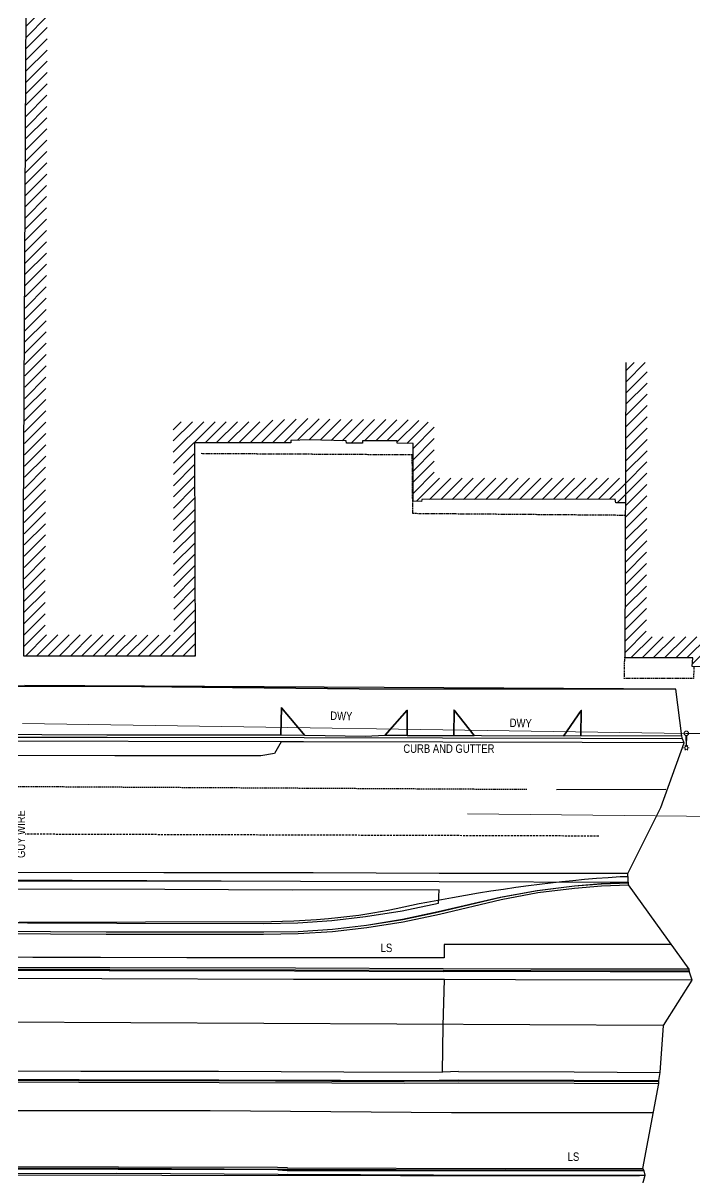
# Model space of a CAD drawing. Header units: feet. Extents: x 0 to 6439502, y 0 to 1884431.
# Drawn here: x 6439201.1 to 6439359.5, y 1883914.3 to 1884186.8 of the extents above; entities that cross this region are included whole.
import ezdxf
from ezdxf import colors
from ezdxf.entities.mleader import LeaderData, LeaderLine
from ezdxf.lldxf.tags import DXFTag
from ezdxf.math import Vec2, Vec3

# ---------------------------------------------------------------- set-up
doc = ezdxf.new("R2010")
doc.units = ezdxf.units.FT
doc.header["$MEASUREMENT"] = 0
doc.linetypes.add('DASHED', pattern=[0.75, 0.5, -0.25])
doc.linetypes.add('DASHED2', pattern=[0.375, 0.25, -0.125])
doc.layers.get('0').update_dxf_attribs({"color": 253})
for name, color, linetype, lineweight in [('V-DETL-PATT-BLDG-', 253, 'Continuous', 13), ('VF-BLDG-LINE-', 253, 'Continuous', 25), ('VF-BLDG-OVHD-LINE-', 253, 'DASHED2', 25), ('VF-ELEC-OVHD-LINE-', 253, 'OVERHEADELECTRIC', 15), ('VF-FENC-LINE-', 253, 'FENCE', 25), ('VF-ROAD-DRIV-LINE-', 253, 'Continuous', 35), ('VF-ROAD-STRP-WHIT-DASH-LINE-', 253, 'DASHED', 25), ('VF-ROAD-STRP-WHIT-LINE-', 253, 'Continuous', 25), ('VF-ROAD-STRP-YELO-LINE-', 253, 'Continuous', 25), ('VF-SSWR-GEOP-LINE-QLB-', 253, 'SEWER', 15), ('VF-STRM-GEOP-LINE-QLB-', 253, 'STORMDRAIN', 15), ('VF-TOPO-CONC-EDGE-LINE-', 253, 'Continuous', 25), ('VF-TOPO-CONC-GTFL-LINE-', 253, 'Continuous', 25), ('VF-TOPO-CONC-LIPG-LINE-', 253, 'Continuous', 25), ('VF-TOPO-CONC-TBCB-LINE-', 253, 'Continuous', 25), ('VF-TOPO-CONC-TBWK-LINE-', 253, 'Continuous', 35), ('VF-TOPO-CONC-TFCB-LINE-', 253, 'Continuous', 25), ('VF-TOPO-TEXT-', 253, 'Continuous', 25), ('VN-ELEC-TSEL-SYMB-', 253, 'Continuous', 13)]:
    doc.layers.add(name, color=color, linetype=linetype, lineweight=lineweight)
doc.layers.add('VF-TINN-DSRF-BNDY-', color=253, linetype='Continuous', lineweight=25, plot=False)
doc.styles.add('NCS1-Anno', font='arial.ttf', dxfattribs={"width": 0.8, "height": 0.1})
doc.styles.get("Standard").update_dxf_attribs({"font": 'arial.ttf'})
tags = doc.linetypes.add('FENCE', pattern='A,0.5,-0.03,["X",Standard,S=0.08,R=0,X=0,Y=-0.04],-0.08,0.5', length=1.11).pattern_tags.tags
tags[6] = DXFTag(74, 10)
tags = doc.linetypes.add('OVERHEADELECTRIC', pattern='A,1,-0.03,["OE",Standard,S=0.08,R=0,X=0,Y=-0.04],-0.16,1', length=2.19).pattern_tags.tags
tags[6] = DXFTag(74, 10)
tags = doc.linetypes.add('SEWER', pattern='A,1,-0.03,["SS",Standard,S=0.08,R=0,X=0,Y=-0.04],-0.16,1', length=2.19).pattern_tags.tags
tags[6] = DXFTag(74, 10)
tags = doc.linetypes.add('STORMDRAIN', pattern='A,1,-0.03,["SD",Standard,S=0.08,R=0,X=0,Y=-0.04],-0.16,1', length=2.19).pattern_tags.tags
tags[6] = DXFTag(74, 10)
pattern_1 = [(45, (0, 0), (-1.3258252147, 1.3258252147), [])]

# ---------------------------------------------------------------- blocks, each defined once
blk = doc.blocks.new('206-Whitsett bldg')
at = {"layer": 'VF-BLDG-LINE-'}
blk.add_lwpolyline([(6439392.33, 1884070.62), (6439392.26, 1884034.82), (6439358.88, 1884035.01), (6439359.01, 1884037), (6439343.04, 1884037.03), (6439343.31, 1884106.72)], dxfattribs=at)
blk = doc.blocks.new('Street Light')
at = {"color": 0}
for p, q in [((-0.186, 0.009), (-0.2, 0.017)), ((-0.171, 0.018), (-0.171, 0.034)), ((-0.155, 0.009), (-0.142, 0.017)), ((-0.186, -0.009), (-0.2, -0.017)), ((-0.171, -0.018), (-0.171, -0.034)), ((-0.155, -0.009), (-0.142, -0.017))]:
    blk.add_line(p, q, dxfattribs=at)
for p, q in [((-0.026, 0.006), (-0.153, 0.003)), ((-0.026, -0.006), (-0.153, -0.003))]:
    blk.add_line(p, q)
for centre, radius in [((-0.171, 0), 0.018), ((0, 0), 0.027)]:
    blk.add_circle(centre, radius, dxfattribs=at)
blk = doc.blocks.new('206-Whitsett.dxf TFC')
at = {"layer": 'VF-TOPO-CONC-TFCB-LINE-'}
for points in [[(6439343.85, 1883983.89), (6439337.47, 1883983.65), (6439331.11, 1883983.16), (6439322.38, 1883982.06), (6439313.72, 1883980.48), (6439299.16, 1883977.01), (6439290.68, 1883975.21), (6439282.11, 1883973.83), (6439274.04, 1883972.93), (6439265.93, 1883972.41), (6439257.8, 1883972.26), (6439220.72, 1883972.31), (6439181.13, 1883972.5)], [(6439358.19, 1883963.09), (6439320.81, 1883963.14), (6439300.13, 1883963.22), (6439265.31, 1883963.33), (6439221.53, 1883963.4), (6439188.22, 1883963.44)], [(6439347.27, 1883916.07), (6439314.79, 1883916.1), (6439263.44, 1883916.26), (6439261.05, 1883916.3), (6439223.64, 1883916.49), (6439188.09, 1883916.59)], [(6439179.25, 1883937.4), (6439214.22, 1883937.33), (6439247.34, 1883937.27), (6439273.92, 1883937.16), (6439290.98, 1883937.14), (6439303.68, 1883937.22), (6439331.09, 1883937.15), (6439351.04, 1883937.07)]]:
    blk.add_lwpolyline(points, dxfattribs=at)

msp = doc.modelspace()

# ---------------------------------------------------------------- hatches: boundary and pattern name
at = {"layer": 'V-DETL-PATT-BLDG-'}
h = msp.add_hatch(dxfattribs=at)
h.set_pattern_fill('ANSI31', color=256, scale=15)
h.set_pattern_definition(pattern_1)
h.paths.add_polyline_path([(6439343.12, 1884079.45), (6439298.05, 1884079.42), (6439298.07, 1884092.62), (6439294.38, 1884092.63), (6439294.39, 1884093.2), (6439276.47, 1884093.29), (6439276.47, 1884093.28), (6439268.52, 1884093.48), (6439259.2, 1884093.09), (6439259.21, 1884092.76), (6439236.51, 1884092.76), (6439236.64, 1884042.4), (6439206.28, 1884042.44), (6439206.83, 1884195.6), (6439154.49, 1884195.62), (6439154.63, 1884229.27), (6439203.48, 1884229.34), (6439203.48, 1884234.34), (6439149.65, 1884234.27), (6439149.47, 1884190.62), (6439201.82, 1884190.6), (6439201.26, 1884037.45), (6439241.65, 1884037.4), (6439241.53, 1884087.76), (6439262.14, 1884087.76), (6439264.27, 1884087.76), (6439264.26, 1884088.3), (6439268.56, 1884088.47), (6439277.26, 1884088.25), (6439277.34, 1884087.72), (6439281.1, 1884087.68), (6439281.14, 1884088.27), (6439289.32, 1884088.22), (6439289.32, 1884087.65), (6439293.06, 1884087.64), (6439293.05, 1884074.03), (6439295.02, 1884073.93), (6439295.12, 1884074.42), (6439340.71, 1884074.44), (6439340.91, 1884073.58), (6439343.18, 1884073.62), (6439343.19, 1884073.95)])
h = msp.add_hatch(dxfattribs=at)
h.set_pattern_fill('ANSI31', color=256, scale=15)
h.set_pattern_definition(pattern_1)
h.paths.add_polyline_path([(6439348.31, 1884106.7), (6439343.31, 1884106.72), (6439343.04, 1884037.03), (6439359.01, 1884037), (6439358.88, 1884035.01), (6439392.26, 1884034.82), (6439392.33, 1884070.62), (6439387.33, 1884070.63), (6439387.27, 1884039.84), (6439364.21, 1884039.98), (6439364.34, 1884041.99), (6439348.06, 1884042.02)])

# ---------------------------------------------------------------- linework, layer by layer
at = {"layer": 'VF-BLDG-LINE-'}
msp.add_lwpolyline([(6439343.19, 1884073.62), (6439340.91, 1884073.58), (6439340.71, 1884074.44), (6439295.12, 1884074.42), (6439295.02, 1884073.93), (6439293.05, 1884074.03), (6439293.06, 1884087.64), (6439289.32, 1884087.65), (6439289.32, 1884088.22), (6439281.14, 1884088.27), (6439281.1, 1884087.68), (6439277.34, 1884087.72), (6439277.26, 1884088.25), (6439268.56, 1884088.47), (6439264.26, 1884088.3), (6439264.27, 1884087.76), (6439262.14, 1884087.76), (6439241.53, 1884087.76), (6439241.65, 1884037.4), (6439201.26, 1884037.45), (6439201.16, 1884069.35), (6439201.82, 1884190.6)], dxfattribs=at)
at = {"layer": 'VF-BLDG-OVHD-LINE-'}
for points in [[(6439342.93, 1884070.64), (6439293, 1884071.06), (6439292.87, 1884084.91), (6439243.02, 1884085.21)], [(6439359.26, 1884035.03), (6439359.21, 1884032.13), (6439342.88, 1884032.15), (6439342.98, 1884037.2)]]:
    msp.add_lwpolyline(points, dxfattribs=at)
at = {"layer": 'VF-ELEC-OVHD-LINE-', "ltscale": 0.6, "flags": 128}
msp.add_lwpolyline([(6439200.94, 1884021.5), (6439357.5, 1884019.21), (6439383.87, 1884019.21)], dxfattribs=at)
at = {"layer": 'VF-FENC-LINE-', "ltscale": 0.6}
msp.add_line((6439342.7, 1884029.69), (6439201.48, 1884030.53), dxfattribs=at)
at = {"layer": 'VF-FENC-LINE-', "ltscale": 0.6, "flags": 128}
for points in [[(6439353.85, 1883969.41), (6439300.38, 1883969.41), (6439300.38, 1883966.25), (6439271, 1883966.24), (6439239.74, 1883966.27), (6439219.35, 1883966.34), (6439203.41, 1883966.31), (6439182.47, 1883966.43), (6439159.08, 1883966.38)], [(6439154.8, 1883934.59), (6439154.6, 1883930.36), (6439189.78, 1883930.18), (6439215.81, 1883930.2), (6439245.19, 1883930.2), (6439302.11, 1883929.75), (6439349.57, 1883929.75)]]:
    msp.add_lwpolyline(points, dxfattribs=at)
at = {"layer": 'VF-ROAD-DRIV-LINE-'}
for points in [[(6439267.53, 1884018.72), (6439262.02, 1884025.24), (6439261.85, 1884018.77)], [(6439291.67, 1884018.74), (6439291.7, 1884024.67), (6439286.42, 1884018.73)], [(6439302.68, 1884018.74), (6439302.72, 1884024.7), (6439307.45, 1884018.71)], [(6439332.63, 1884018.59), (6439332.73, 1884024.62), (6439328.53, 1884018.57)]]:
    msp.add_lwpolyline(points, dxfattribs=at)
at = {"layer": 'VF-ROAD-STRP-WHIT-DASH-LINE-'}
msp.add_line((6439336.84, 1883994.96), (6439185, 1883995.46), dxfattribs=at)
at = {"layer": 'VF-ROAD-STRP-WHIT-DASH-LINE-', "ltscale": 0.6, "flags": 128}
msp.add_lwpolyline([(6439319.88, 1884005.93), (6439147.62, 1884006.91), (6439135.76, 1884007.2)], dxfattribs=at)
at = {"layer": 'VF-ROAD-STRP-WHIT-LINE-', "ltscale": 0.6}
for p, q in [((6439326.88, 1884005.96), (6439352.63, 1884006.03)), ((6439141.85, 1883984.95), (6439247.8, 1883984.37))]:
    msp.add_line(p, q, dxfattribs=at)
at = {"layer": 'VF-ROAD-STRP-YELO-LINE-'}
msp.add_line((6439135, 1883951.47), (6439351.96, 1883950.36), dxfattribs=at)
at = {"layer": 'VF-ROAD-STRP-YELO-LINE-', "ltscale": 0.6, "flags": 128}
for points in [[(6439170.35, 1883974.58), (6439259.65, 1883974.84), (6439262.31, 1883974.89), (6439264.97, 1883974.98), (6439267.62, 1883975.11), (6439270.28, 1883975.29), (6439273.15, 1883975.53), (6439276.01, 1883975.82), (6439278.87, 1883976.15), (6439280.3, 1883976.34), (6439281.72, 1883976.54), (6439283.56, 1883976.83), (6439285.39, 1883977.16), (6439287.22, 1883977.52), (6439289.04, 1883977.89), (6439292.69, 1883978.65), (6439294.51, 1883979.03), (6439296.34, 1883979.38), (6439302.4, 1883980.5), (6439305.43, 1883981.04), (6439308.47, 1883981.55), (6439311.42, 1883982.02), (6439314.37, 1883982.47), (6439317.32, 1883982.89), (6439320.27, 1883983.29), (6439322.88, 1883983.62), (6439325.49, 1883983.94), (6439328.11, 1883984.23), (6439330.72, 1883984.5), (6439333.51, 1883984.77), (6439336.31, 1883985.01), (6439339.1, 1883985.22), (6439341.9, 1883985.4), (6439343.58, 1883985.44)], [(6439146.35, 1883915.69), (6439177.47, 1883915.01), (6439346.41, 1883914.77)]]:
    msp.add_lwpolyline(points, dxfattribs=at)
at = {"layer": 'VF-SSWR-GEOP-LINE-QLB-'}
msp.add_lwpolyline([(6439394.47, 1883999.29), (6439305.92, 1884000.18)], dxfattribs=at)
at = {"layer": 'VF-TINN-DSRF-BNDY-'}
msp.add_lwpolyline([(6439343.13, 1883898.2), (6439347.83, 1883914.96), (6439347.53, 1883915.97), (6439347.27, 1883916.52), (6439351.03, 1883936.62), (6439351.04, 1883937.33), (6439351.3, 1883939.2), (6439352.14, 1883950.26), (6439358.88, 1883960.98), (6439358.25, 1883962.84), (6439358.19, 1883963.54), (6439343.86, 1883983.44), (6439343.68, 1883986.14), (6439351.49, 1884001.74), (6439357.02, 1884016.98), (6439356.58, 1884017.91), (6439356.43, 1884018.53), (6439355.05, 1884029.61), (6439280.39, 1884029.75), (6439250.51, 1884030), (6439221.89, 1884030.33), (6439193.67, 1884030.38)], dxfattribs=at)
at = {"layer": 'VF-TOPO-CONC-EDGE-LINE-'}
for points in [[(6439261.98, 1884017.21), (6439260.38, 1884014.43), (6439257.15, 1884013.9), (6439222.71, 1884013.94), (6439190, 1884013.97)], [(6439303.81, 1883939.38), (6439299.98, 1883939.26), (6439300.17, 1883950.19), (6439300.44, 1883961.1)]]:
    msp.add_lwpolyline(points, dxfattribs=at)
at = {"layer": 'VF-TOPO-CONC-GTFL-LINE-'}
for points in [[(6439356.58, 1884017.91), (6439332.63, 1884017.97), (6439267.42, 1884018.13), (6439220.89, 1884018.22), (6439190.03, 1884018.26)], [(6439181.07, 1883972.6), (6439220.74, 1883972.41), (6439257.86, 1883972.35), (6439265.95, 1883972.48), (6439274.03, 1883973.01), (6439282.07, 1883973.92), (6439290.59, 1883975.33), (6439299.01, 1883977.17), (6439313.63, 1883980.57), (6439322.35, 1883982.13), (6439331.15, 1883983.24), (6439337.45, 1883983.76), (6439343.78, 1883984.05), (6439299.22, 1883984.15), (6439266.49, 1883984.22), (6439234.49, 1883984.36), (6439199.05, 1883984.32)], [(6439358.25, 1883962.84), (6439320.73, 1883962.98), (6439300.22, 1883962.96), (6439265.11, 1883963.1), (6439221.42, 1883963.17), (6439188.35, 1883963.23)], [(6439179.08, 1883937.62), (6439214.29, 1883937.54), (6439247.29, 1883937.47), (6439275.98, 1883937.4), (6439294.61, 1883937.31)], [(6439294.61, 1883937.31), (6439303.81, 1883937.47), (6439330.94, 1883937.38), (6439351.04, 1883937.33)], [(6439261.2, 1883916.19), (6439223.55, 1883916.31), (6439188.18, 1883916.37)], [(6439261.2, 1883916.19), (6439263.37, 1883916.05), (6439314.88, 1883916.07), (6439347.53, 1883915.97)]]:
    msp.add_lwpolyline(points, dxfattribs=at)
at = {"layer": 'VF-TOPO-CONC-LIPG-LINE-'}
for points in [[(6439357.02, 1884016.98), (6439332.91, 1884017.03), (6439267.25, 1884017.23), (6439261.98, 1884017.21), (6439189.84, 1884017.39)], [(6439343.68, 1883986.14), (6439299.25, 1883986.14), (6439269.47, 1883986.27), (6439234.31, 1883986.3), (6439199.41, 1883986.38), (6439160.76, 1883986.47), (6439138.57, 1883986.38)], [(6439181.02, 1883974.54), (6439223.23, 1883974.41), (6439257.82, 1883974.32), (6439265.86, 1883974.51), (6439273.88, 1883975.06), (6439281.86, 1883975.97), (6439290.5, 1883977.36), (6439299.06, 1883979.16), (6439299.24, 1883982.32), (6439264.55, 1883982.21), (6439234.5, 1883982.33), (6439199.29, 1883982.42)], [(6439358.88, 1883960.98), (6439317.2, 1883961.03), (6439300.44, 1883961.1), (6439264.86, 1883961.16), (6439219.67, 1883961.26), (6439188.25, 1883961.39)], [(6439178.94, 1883939.54), (6439214.73, 1883939.47), (6439247.22, 1883939.46), (6439276.73, 1883939.35), (6439299.98, 1883939.26)], [(6439303.81, 1883939.38), (6439331.08, 1883939.3), (6439351.3, 1883939.2)], [(6439261.27, 1883915.13), (6439223.15, 1883915.31), (6439188.1, 1883915.27)], [(6439261.27, 1883915.13), (6439263.5, 1883915.16), (6439315.05, 1883914.99), (6439347.83, 1883914.96)]]:
    msp.add_lwpolyline(points, dxfattribs=at)
at = {"layer": 'VF-TOPO-CONC-TBCB-LINE-'}
for p, q in [((6439291.67, 1884018.74), (6439286.42, 1884018.73)), ((6439291.67, 1884018.74), (6439302.68, 1884018.74)), ((6439302.68, 1884018.74), (6439307.45, 1884018.71))]:
    msp.add_line(p, q, dxfattribs=at)
for points in [[(6439286.42, 1884018.73), (6439281.86, 1884018.49), (6439267.53, 1884018.72), (6439261.85, 1884018.77), (6439220.83, 1884018.82), (6439190.1, 1884018.92)], [(6439356.43, 1884018.53), (6439332.63, 1884018.59), (6439328.53, 1884018.57), (6439309.17, 1884018.65), (6439307.45, 1884018.71)], [(6439181.13, 1883972.05), (6439220.72, 1883971.86), (6439257.8, 1883971.81), (6439265.94, 1883971.96), (6439274.07, 1883972.49), (6439282.17, 1883973.39), (6439290.76, 1883974.77), (6439299.27, 1883976.57), (6439313.82, 1883980.04), (6439322.45, 1883981.62), (6439331.15, 1883982.71), (6439337.5, 1883983.2), (6439343.86, 1883983.44)], [(6439358.19, 1883963.54), (6439320.81, 1883963.59), (6439300.13, 1883963.67), (6439265.31, 1883963.78), (6439221.53, 1883963.85), (6439188.22, 1883963.89)], [(6439179.25, 1883936.95), (6439214.22, 1883936.88), (6439247.34, 1883936.82), (6439273.92, 1883936.71), (6439290.99, 1883936.69), (6439303.68, 1883936.77)], [(6439303.68, 1883936.77), (6439331.09, 1883936.7), (6439351.03, 1883936.62)], [(6439263.44, 1883916.71), (6439261.06, 1883916.75), (6439223.59, 1883916.86), (6439188.19, 1883916.9)], [(6439263.44, 1883916.71), (6439314.79, 1883916.55), (6439347.27, 1883916.52)]]:
    msp.add_lwpolyline(points, dxfattribs=at)
at = {"layer": 'VF-TOPO-CONC-TBWK-LINE-'}
msp.add_lwpolyline([(6439355.05, 1884029.61), (6439280.39, 1884029.75), (6439250.51, 1884030), (6439221.89, 1884030.33), (6439193.67, 1884030.38)], dxfattribs=at)

# ---------------------------------------------------------------- block references
at = {"layer": 'VF-ELEC-OVHD-LINE-'}
msp.add_blockref('206-Whitsett.dxf TFC', (0, 0), dxfattribs=at)
at = {"layer": 'VF-STRM-GEOP-LINE-QLB-'}
msp.add_blockref('206-Whitsett bldg', (0, 0), dxfattribs=at)
at = {"layer": 'VN-ELEC-TSEL-SYMB-', "xscale": 20, "yscale": 20, "rotation": 90}
msp.add_blockref('Street Light', (6439357.5, 1884019.21, 662.22), dxfattribs=at)

# ---------------------------------------------------------------- texts
at = {"layer": 'VF-TOPO-TEXT-', "char_height": 2, "width": 3.9885, "attachment_point": 1, "style": 'NCS1-Anno'}
for s, insert, rotation in [('DWY', (6439273.56, 1884024.38), 358.8195), ('DWY', (6439315.86, 1884022.71), 358.8195), ('LS', (6439285.43, 1883969.6), 359.8845), ('LS', (6439329.52, 1883920.32), 359.8845)]:
    msp.add_mtext(s, dxfattribs=dict(at, insert=insert, rotation=rotation))
at = {"layer": 'VF-TOPO-TEXT-', "insert": (6439290.77, 1884016.61), "char_height": 2, "width": 28.0078, "attachment_point": 1, "style": 'NCS1-Anno'}
msp.add_mtext('CURB AND GUTTER', dxfattribs=at)

# ---------------------------------------------------------------- leaders
at = {"layer": 'VF-TOPO-TEXT-'}
ml = msp.add_multileader_mtext('Standard', dxfattribs=at)
ml.set_content("SDMH\\PRIM:663.25'\\PFULL OF WATER", color=256, style='NCS1-Anno')
ml.set_leader_properties()
ml.build(insert=Vec2(0, 0))
ml.multileader.update_dxf_attribs({"leader_type": 2, "dogleg_length": 0.1, "arrow_head_size": 2, "scale": 20})
ctx = ml.context
ctx.base_point, ctx.scale, ctx.char_height, ctx.arrow_head_size, ctx.landing_gap_size, ctx.plane_origin = Vec3(6439058.87, 1884048.71, 659.02), 20, 1.875, 2, 0.8, Vec3(6439061.35, 1884093.56, 659.02)
notes = []
notes.append((ctx, [(0, (1, 1, 0), (6439056.87, 1884048.71, 659.02), (1, 0), 2, [(0, [(6439049.51, 1884054.68, 659.02)], 0, [])])]))
ctx.mtext.insert, ctx.mtext.width, ctx.mtext.flow_direction = Vec3(6439059.67, 1884049.67, 659.02), 18.7554, 5
ml = msp.add_multileader_mtext('Standard', dxfattribs=at)
ml.set_content("SDMH\\PRIM:662.89'\\PFULL OF WATER", color=256, style='NCS1-Anno')
ml.set_leader_properties()
ml.build(insert=Vec2(0, 0))
ml.multileader.update_dxf_attribs({"leader_type": 2, "dogleg_length": 0.1, "arrow_head_size": 2, "scale": 20})
ctx = ml.context
ctx.base_point, ctx.scale, ctx.char_height, ctx.arrow_head_size, ctx.landing_gap_size, ctx.plane_origin = Vec3(6439145.81, 1884045.03, 659.02), 20, 1.875, 2, 0.8, Vec3(6439150.01, 1884078.48, 659.02)
notes.append((ctx, [(0, (1, 1, 0), (6439143.81, 1884045.03, 659.02), (1, 0), 2, [(0, [(6439133.38, 1884034.25, 659.02)], 0, [])])]))
ctx.mtext.insert, ctx.mtext.width, ctx.mtext.flow_direction = Vec3(6439146.61, 1884045.98, 659.02), 17.7746, 5
ml = msp.add_multileader_mtext('Standard', dxfattribs=at)
ml.set_content("SSMH\\PRIM:662.50'\\PNO ACCESS", color=256, style='NCS1-Anno')
ml.set_leader_properties()
ml.build(insert=Vec2(0, 0))
ml.multileader.update_dxf_attribs({"leader_type": 2, "dogleg_length": 0.1, "arrow_head_size": 2, "scale": 20})
ctx = ml.context
ctx.base_point, ctx.scale, ctx.char_height, ctx.arrow_head_size, ctx.landing_gap_size, ctx.plane_origin = Vec3(6439100.6, 1884026.75, 657.98), 20, 1.875, 2, 0.8, Vec3(6439095.06, 1884037.85, 657.98)
notes.append((ctx, [(0, (1, 1, 0), (6439098.6, 1884026.75, 657.98), (1, 0), 2, [(0, [(6439099.39, 1884036.57, 657.98)], 0, [])])]))
ctx.mtext.insert, ctx.mtext.width, ctx.mtext.flow_direction = Vec3(6439101.4, 1884027.7, 657.98), 12.5679, 5
ml = msp.add_multileader_mtext('Standard', dxfattribs=at)
ml.set_content('OUTFALL', color=256, style='NCS1-Anno')
ml.set_leader_properties()
ml.build(insert=Vec2(0, 0))
ml.multileader.update_dxf_attribs({"leader_type": 2, "dogleg_length": 0.1, "arrow_head_size": 2, "scale": 20})
ctx = ml.context
ctx.base_point, ctx.scale, ctx.char_height, ctx.arrow_head_size, ctx.landing_gap_size, ctx.plane_origin = Vec3(6439125.35, 1884014.91, 659.02), 20, 1.875, 2, 0.8, Vec3(6439130.69, 1884048.77, 659.02)
notes.append((ctx, [(0, (1, 1, 0), (6439123.35, 1884014.91, 659.02), (1, 0), 2, [(0, [(6439128.69, 1884023.69, 659.02)], 0, [])])]))
ctx.mtext.insert, ctx.mtext.width, ctx.mtext.flow_direction = Vec3(6439126.15, 1884015.86, 659.02), 9.7341, 5
for ctx, leaders in notes:
    for number, flags, end, landing, length, lines in leaders:
        leader = LeaderData()
        leader.index, (leader.has_last_leader_line, leader.has_dogleg_vector, leader.attachment_direction) = number, flags
        leader.last_leader_point, leader.dogleg_vector, leader.dogleg_length = Vec3(end), Vec3(landing), length
        for number, points, colour, breaks in lines:
            line = LeaderLine()
            line.index, line.vertices, line.color, line.breaks = number, Vec3.list(points), colors.encode_raw_color(colour), breaks
            leader.lines.append(line)
        ctx.leaders.append(leader)

# ---------------------------------------------------------------- next in the draw order: texts
at = {"layer": 'VF-TOPO-TEXT-', "insert": (6439199.58, 1883989.8, 5.78), "char_height": 2, "width": 11.7326, "attachment_point": 1, "rotation": 90, "style": 'NCS1-Anno', "bg_fill": 3, "box_fill_scale": 1, "bg_fill_color": 256, "bg_fill_transparency": 0}
msp.add_mtext('GUY WIRE', dxfattribs=at)

doc.saveas('drawing.dxf')
